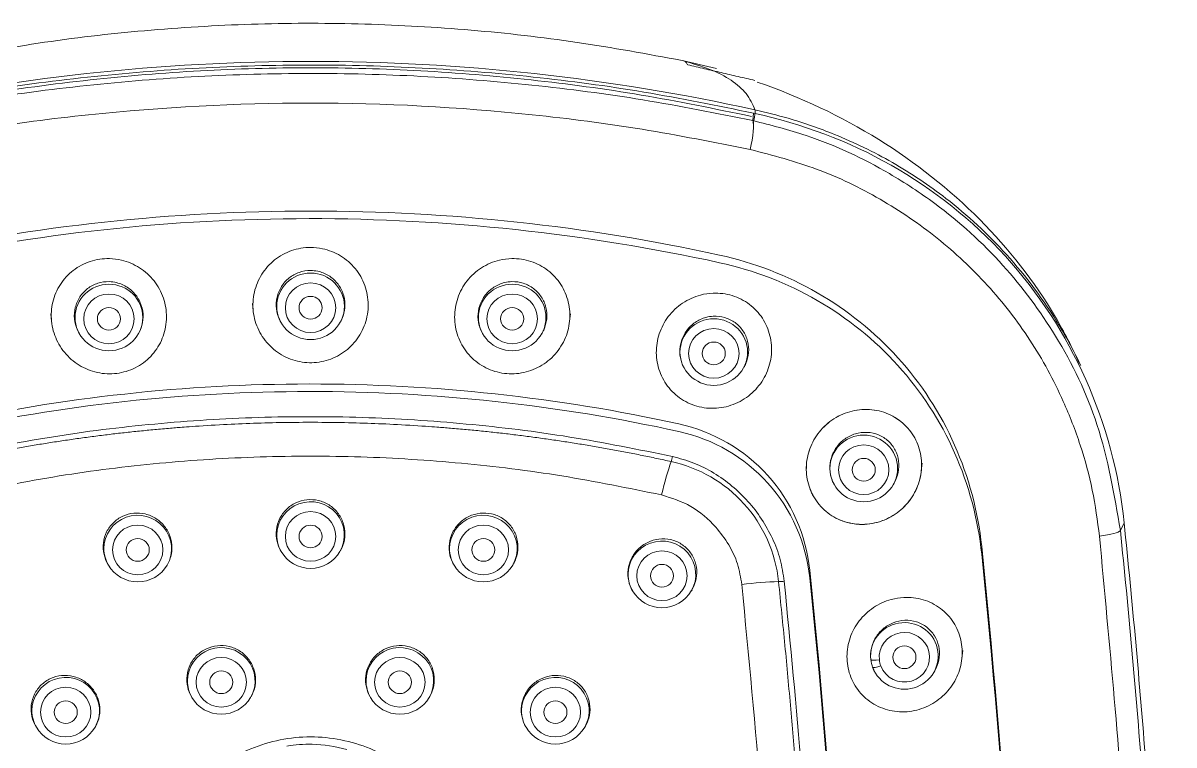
# Model space of a CAD drawing. Extents: x 0 to 3160, y 0 to 2315.
# Drawn here: x 1135.3 to 1175.26, y 1206.36 to 1231.42 of the extents above; entities that cross this region are included whole.
import ezdxf

# ---------------------------------------------------------------- set-up
doc = ezdxf.new("R2010")
doc.units = 0
doc.header["$LTSCALE"] = 10
doc.header["$MEASUREMENT"] = 0
doc.layers.add('1', color=7, linetype='CONTINUOUS')

msp = doc.modelspace()

# ---------------------------------------------------------------- linework, layer by layer
at = {"layer": '1', "color": 7, "linetype": 'Continuous', "lineweight": 13}
for p, q in [((1160.645, 1228.034), (1160.667, 1228.293)), ((1173.531, 1214.074), (1173.4, 1213.798)), ((1168.585, 1212.977), (1168.585, 1213.245)), ((1162.616, 1212.16), (1162.616, 1212.425))]:
    msp.add_line(p, q, dxfattribs=at)
at = {"layer": '1', "color": 7, "linetype": 'Continuous', "lineweight": 18}
for p, q in [((1143.269, 1221.69), (1143.295, 1221.431)), ((1136.266, 1221.328), (1136.293, 1221.068)), ((1154.278, 1221.069), (1154.304, 1221.329)), ((1144.252, 1221.036), (1144.266, 1221.013)), ((1146.305, 1221.013), (1146.318, 1221.036)), ((1137.247, 1220.659), (1137.266, 1220.625)), ((1139.305, 1220.625), (1139.313, 1220.64)), ((1151.257, 1220.64), (1151.266, 1220.625)), ((1153.305, 1220.625), (1153.324, 1220.659)), ((1158.262, 1219.433), (1158.266, 1219.426)), ((1160.305, 1219.426), (1160.33, 1219.47)), ((1166.489, 1215.879), (1166.516, 1216.145)), ((1163.469, 1215.392), (1163.472, 1215.386)), ((1165.511, 1215.386), (1165.545, 1215.444)), ((1144.252, 1213.094), (1144.266, 1213.07)), ((1146.305, 1213.07), (1146.318, 1213.094)), ((1138.247, 1212.636), (1138.266, 1212.603)), ((1140.305, 1212.603), (1140.314, 1212.62)), ((1150.256, 1212.62), (1150.266, 1212.603)), ((1152.305, 1212.603), (1152.324, 1212.637)), ((1156.46, 1211.716), (1156.466, 1211.706)), ((1158.505, 1211.706), (1158.53, 1211.749)), ((1167.9, 1209.37), (1167.926, 1209.636)), ((1166.921, 1208.877), (1166.954, 1208.933)), ((1141.149, 1208.039), (1141.166, 1208.009)), ((1143.205, 1208.009), (1143.217, 1208.03)), ((1147.354, 1208.03), (1147.366, 1208.009)), ((1149.405, 1208.009), (1149.422, 1208.039)), ((1135.744, 1207.009), (1135.766, 1206.971)), ((1137.805, 1206.971), (1137.813, 1206.986)), ((1152.757, 1206.987), (1152.766, 1206.971)), ((1154.805, 1206.971), (1154.827, 1207.01))]:
    msp.add_line(p, q, dxfattribs=at)
for centre, major_axis, ratio, start_param, end_param in [((1155.733, 1217.866), (2.483, 12.251), 0.113855, -0.131562, 0.019671), ((1160.645, 1228.12), (0.065, 0.293), 0.146248, 4.129305, 6.140432), ((1145.285, 1213.644), (-1.174, 0), 0.984808, 0.519148, 1.570797), ((1145.285, 1213.644), (1.174, 0), 0.984808, -1.570796, -0.519148), ((1139.285, 1213.177), (-1.174, 0), 0.984808, 0.519148, 1.570797), ((1139.285, 1213.177), (1.174, 0), 0.984808, -1.570796, -0.519148), ((1151.285, 1213.177), (-1.174, 0), 0.984808, 0.519148, 1.570797), ((1151.285, 1213.177), (1.174, 0), 0.984808, -1.570796, -0.519148), ((1157.485, 1212.279), (-1.174, 0), 0.984808, 0.519148, 1.570797), ((1157.485, 1212.279), (1.174, 0), 0.984808, -1.570796, -0.519148), ((1165.902, 1209.45), (1.174, 0), 0.984808, 3.494685, 9.535391), ((1165.032, 1209.36), (0.298, 0.034), 0.172587, 3.209397, 4.692927), ((1165.081, 1209.157), (0.281, 0.105), 0.162935, 3.16796, 4.65149), ((1142.185, 1208.583), (-1.174, 0), 0.984808, 0.519148, 1.570797), ((1142.185, 1208.583), (1.174, 0), 0.984808, -1.570796, -0.519148), ((1148.385, 1208.583), (-1.174, 0), 0.984808, 0.519148, 1.570797), ((1148.385, 1208.583), (1.174, 0), 0.984808, -1.570796, -0.519148), ((1136.785, 1207.545), (-1.174, 0), 0.984808, 0.519148, 1.570797), ((1136.785, 1207.545), (1.174, 0), 0.984808, -1.570796, -0.519148), ((1153.785, 1207.545), (-1.174, 0), 0.984808, 0.519148, 1.570797), ((1153.785, 1207.545), (1.174, 0), 0.984808, -1.570796, -0.519148)]:
    msp.add_ellipse(centre, major_axis=major_axis, ratio=ratio, start_param=start_param, end_param=end_param, dxfattribs=at)
at = {"layer": '1', "color": 7, "linetype": 'Continuous', "lineweight": 13}
for centre, major_axis, ratio, start_param, end_param in [((1160.4, 1227.098), (0.211, 0.977), 0.162505, 4.678825, 6.02335), ((1157.818, 1216.404), (0.065, 0.293), 0.145043, 3.964686, 4.639248), ((1157.719, 1214.824), (0.428, 1.954), 0.142852, 0.822746, 1.492097), ((1145.285, 1213.644), (-1.174, 0), 0.984808, 2.622445, 6.283185), ((1139.285, 1213.177), (-1.174, 0), 0.984808, 2.622445, 6.283185), ((1151.285, 1213.177), (-1.174, 0), 0.984808, 2.622445, 6.283185), ((1145.285, 1213.644), (-1.174, 0), 0.984808, 0, 0.519148), ((1172.409, 1213.713), (0.995, 0.101), 0.140694, -1.313752, -0.104857), ((1139.285, 1213.177), (-1.174, 0), 0.984808, 0, 0.519148), ((1151.285, 1213.177), (-1.174, 0), 0.984808, 0, 0.519148), ((1157.485, 1212.279), (-1.174, 0), 0.984808, 2.622445, 6.283185), ((1157.485, 1212.279), (-1.174, 0), 0.984808, 0, 0.519148), ((1160.555, 1211.695), (1.989, 0.207), 0.133353, 1.042687, 1.70783), ((1161.681, 1212.078), (0.298, 0.031), 0.134096, 4.184453, 4.863259), ((1165.902, 1209.403), (-0.875, 0), 0.984808, 0.353092, 6.393799), ((1142.185, 1208.583), (-1.174, 0), 0.984808, 2.622445, 6.283185), ((1148.385, 1208.583), (-1.174, 0), 0.984808, 2.622445, 6.283185), ((1136.785, 1207.545), (-1.174, 0), 0.984808, 2.622445, 6.283185), ((1153.785, 1207.545), (-1.174, 0), 0.984808, 2.622445, 6.283185), ((1142.185, 1208.583), (-1.174, 0), 0.984808, 0, 0.519148), ((1148.385, 1208.583), (-1.174, 0), 0.984808, 0, 0.519148), ((1136.785, 1207.545), (-1.174, 0), 0.984808, 0, 0.519148), ((1153.785, 1207.545), (-1.174, 0), 0.984808, 0, 0.519148)]:
    msp.add_ellipse(centre, major_axis=major_axis, ratio=ratio, start_param=start_param, end_param=end_param, dxfattribs=at)
at = {"layer": '1', "color": 7, "linetype": 'Continuous', "lineweight": 18}
for centre, major_axis in [((1138.285, 1221.199), (-1.174, 0)), ((1145.285, 1221.587), (-1.174, 0)), ((1152.285, 1221.199), (-1.174, 0)), ((1145.285, 1221.539), (0.4, 0)), ((1138.285, 1221.151), (0.4, 0)), ((1152.285, 1221.151), (-0.4, 0)), ((1159.285, 1219.999), (-1.174, 0)), ((1159.285, 1219.952), (-0.4, 0)), ((1164.491, 1215.959), (-1.174, 0)), ((1164.491, 1215.912), (-0.4, 0)), ((1145.285, 1213.597), (-0.4, 0)), ((1139.285, 1213.13), (0.4, 0)), ((1151.285, 1213.13), (-0.4, 0)), ((1157.485, 1212.232), (-0.4, 0)), ((1165.902, 1209.403), (-0.4, 0)), ((1142.185, 1208.535), (0.4, 0)), ((1148.385, 1208.535), (-0.4, 0)), ((1136.785, 1207.497), (0.4, 0)), ((1153.785, 1207.497), (-0.4, 0))]:
    msp.add_ellipse(centre, major_axis=major_axis, ratio=0.984808, dxfattribs=at)
at = {"layer": '1', "color": 7, "linetype": 'Continuous', "lineweight": 13}
for centre in [(1145.285, 1221.539), (1138.285, 1221.151), (1152.285, 1221.151), (1159.285, 1219.952), (1164.491, 1215.912), (1145.285, 1213.597), (1139.285, 1213.13), (1151.285, 1213.13), (1157.485, 1212.232), (1142.185, 1208.535), (1148.385, 1208.535), (1136.785, 1207.497), (1153.785, 1207.497)]:
    msp.add_ellipse(centre, major_axis=(0.875, 0), ratio=0.984808, dxfattribs=at)
at = {"layer": '1', "color": 7, "linetype": 'Continuous', "lineweight": 18}
for points, knots in [([(1158.187, 1230.12), (1156.974, 1230.345), (1154.55, 1230.794), (1150.866, 1231.205), (1147.169, 1231.421), (1143.459, 1231.423), (1139.748, 1231.207), (1136.044, 1230.796), (1133.607, 1230.346), (1132.388, 1230.121)], [0, 0, 0, 0, 0.142917, 0.285499, 0.427782, 0.569979, 0.712989, 0.856507, 1, 1, 1, 1]), ([(1129.856, 1228.408), (1134.862, 1229.515), (1140.116, 1230.092), (1150.465, 1230.091), (1155.68, 1229.521), (1160.715, 1228.408)], [0, 0, 0, 0, 0.5, 0.5, 1, 1, 1, 1]), ([(1160.667, 1228.293), (1159.4, 1228.551), (1156.874, 1229.067), (1153.027, 1229.578), (1149.164, 1229.894), (1145.288, 1229.998), (1141.405, 1229.893), (1137.531, 1229.574), (1133.683, 1229.063), (1131.163, 1228.549), (1129.904, 1228.293)], [0, 0, 0, 0, 0.125753, 0.250834, 0.375449, 0.499809, 0.624508, 0.749728, 0.875039, 1, 1, 1, 1]), ([(1129.978, 1228.182), (1131.249, 1228.443), (1133.777, 1228.961), (1137.615, 1229.478), (1141.45, 1229.797), (1145.285, 1229.902), (1149.121, 1229.797), (1152.955, 1229.478), (1156.794, 1228.961), (1159.321, 1228.443), (1160.593, 1228.182)], [0, 0, 0, 0, 0.126922, 0.252204, 0.37638, 0.5, 0.62362, 0.747796, 0.873078, 1, 1, 1, 1]), ([(1171.974, 1219.611), (1171.723, 1220.164), (1170.777, 1221.997), (1168.592, 1224.771), (1165.06, 1227.545), (1162.301, 1228.852), (1160.793, 1229.37)], [0, 0, 0, 0, 0.115613, 0.397684, 0.694065, 1, 1, 1, 1]), ([(1160.645, 1228.034), (1161.267, 1227.874), (1162.92, 1227.45), (1165.044, 1226.453), (1167.347, 1224.943), (1169.37, 1223.108), (1171.286, 1220.519), (1172.786, 1217.422), (1173.188, 1215.045), (1173.4, 1213.798)], [0, 0, 0, 0, 0.093716, 0.24921, 0.34225, 0.499168, 0.649639, 0.816167, 1, 1, 1, 1]), ([(1173.531, 1214.074), (1173.177, 1217.525), (1171.702, 1220.811), (1168.26, 1224.581), (1166.924, 1225.646), (1163.953, 1227.327), (1162.375, 1227.913), (1160.667, 1228.293)], [0, 0, 0, 0, 0.5, 0.5, 0.75, 0.75, 1, 1, 1, 1]), ([(1172.675, 1213.603), (1172.604, 1214.139), (1172.461, 1215.211), (1172.03, 1216.78), (1171.348, 1218.547), (1170.316, 1220.447), (1168.835, 1222.352), (1167.08, 1224.001), (1165.085, 1225.352), (1162.904, 1226.416), (1161.335, 1226.826), (1160.552, 1227.031)], [0, 0, 0, 0, 0.083096, 0.166337, 0.250704, 0.376105, 0.500956, 0.625352, 0.750098, 0.875155, 1, 1, 1, 1]), ([(1131.083, 1223.364), (1135.732, 1224.381), (1140.481, 1224.893), (1150.109, 1224.892), (1154.839, 1224.381), (1159.488, 1223.365)], [0, 0, 0, 0, 0.5, 0.5, 1, 1, 1, 1]), ([(1131.083, 1223.1), (1135.739, 1224.119), (1140.455, 1224.627), (1150.012, 1224.635), (1154.831, 1224.12), (1159.488, 1223.101)], [0, 0, 0, 0, 0.5, 0.5, 1, 1, 1, 1]), ([(1131.083, 1223.1), (1135.739, 1224.119), (1140.455, 1224.627), (1150.012, 1224.635), (1154.831, 1224.12), (1159.488, 1223.101)], [0, 0, 0, 0, 0.5, 0.5, 1, 1, 1, 1]), ([(1145.286, 1223.631), (1145.062, 1223.631), (1144.835, 1223.593), (1144.414, 1223.445), (1144.213, 1223.334), (1143.864, 1223.057), (1143.711, 1222.886), (1143.473, 1222.508), (1143.385, 1222.296), (1143.285, 1221.859), (1143.272, 1221.629), (1143.323, 1221.183), (1143.387, 1220.961), (1143.584, 1220.556), (1143.718, 1220.368), (1144.038, 1220.051), (1144.227, 1219.918), (1144.633, 1219.726), (1144.855, 1219.664), (1145.299, 1219.617), (1145.528, 1219.632), (1145.962, 1219.735), (1146.173, 1219.824), (1146.548, 1220.064), (1146.718, 1220.218), (1146.995, 1220.569), (1147.105, 1220.771), (1147.25, 1221.195), (1147.287, 1221.423), (1147.284, 1221.872), (1147.243, 1222.1), (1147.091, 1222.522), (1146.977, 1222.723), (1146.693, 1223.071), (1146.519, 1223.222), (1146.136, 1223.455), (1145.922, 1223.54), (1145.566, 1223.616), (1145.425, 1223.631), (1145.286, 1223.631)], [0, 0, 0, 0, 0.053484, 0.053484, 0.106964, 0.106964, 0.160502, 0.160502, 0.214184, 0.214184, 0.268039, 0.268039, 0.322032, 0.322032, 0.376044, 0.376044, 0.429919, 0.429919, 0.483548, 0.483548, 0.536951, 0.536951, 0.590281, 0.590281, 0.643737, 0.643737, 0.697439, 0.697439, 0.751367, 0.751367, 0.805389, 0.805389, 0.859352, 0.859352, 0.913159, 0.913159, 0.966795, 0.966795, 1, 1, 1, 1]), ([(1145.286, 1223.631), (1145.062, 1223.631), (1144.835, 1223.593), (1144.414, 1223.445), (1144.213, 1223.334), (1143.864, 1223.057), (1143.711, 1222.886), (1143.473, 1222.508), (1143.385, 1222.296), (1143.285, 1221.859), (1143.272, 1221.629), (1143.323, 1221.183), (1143.387, 1220.961), (1143.584, 1220.556), (1143.718, 1220.368), (1144.038, 1220.051), (1144.227, 1219.918), (1144.633, 1219.726), (1144.855, 1219.664), (1145.299, 1219.617), (1145.528, 1219.632), (1145.962, 1219.735), (1146.173, 1219.824), (1146.548, 1220.064), (1146.718, 1220.218), (1146.995, 1220.569), (1147.105, 1220.771), (1147.25, 1221.195), (1147.287, 1221.423), (1147.284, 1221.872), (1147.243, 1222.1), (1147.091, 1222.522), (1146.977, 1222.723), (1146.693, 1223.071), (1146.519, 1223.222), (1146.136, 1223.455), (1145.922, 1223.54), (1145.566, 1223.616), (1145.425, 1223.631), (1145.286, 1223.631)], [0, 0, 0, 0, 0.053484, 0.053484, 0.106964, 0.106964, 0.160502, 0.160502, 0.214184, 0.214184, 0.268039, 0.268039, 0.322032, 0.322032, 0.376044, 0.376044, 0.429919, 0.429919, 0.483548, 0.483548, 0.536951, 0.536951, 0.590281, 0.590281, 0.643737, 0.643737, 0.697439, 0.697439, 0.751367, 0.751367, 0.805389, 0.805389, 0.859352, 0.859352, 0.913159, 0.913159, 0.966795, 0.966795, 1, 1, 1, 1]), ([(1138.299, 1223.243), (1138.076, 1223.248), (1137.849, 1223.214), (1137.426, 1223.075), (1137.224, 1222.968), (1136.873, 1222.698), (1136.718, 1222.53), (1136.478, 1222.159), (1136.389, 1221.95), (1136.285, 1221.519), (1136.27, 1221.291), (1136.315, 1220.847), (1136.376, 1220.625), (1136.565, 1220.217), (1136.696, 1220.025), (1137.011, 1219.699), (1137.199, 1219.561), (1137.604, 1219.357), (1137.826, 1219.288), (1138.274, 1219.23), (1138.505, 1219.24), (1138.943, 1219.334), (1139.155, 1219.419), (1139.534, 1219.652), (1139.705, 1219.802), (1139.983, 1220.146), (1140.094, 1220.345), (1140.243, 1220.763), (1140.282, 1220.988), (1140.284, 1221.434), (1140.247, 1221.661), (1140.101, 1222.086), (1139.991, 1222.29), (1139.712, 1222.645), (1139.539, 1222.801), (1139.158, 1223.045), (1138.944, 1223.137), (1138.585, 1223.222), (1138.442, 1223.24), (1138.299, 1223.243)], [0, 0, 0, 0, 0.053463, 0.053463, 0.106939, 0.106939, 0.16024, 0.16024, 0.213445, 0.213445, 0.266776, 0.266776, 0.320431, 0.320431, 0.374467, 0.374467, 0.428741, 0.428741, 0.482963, 0.482963, 0.536865, 0.536865, 0.590363, 0.590363, 0.643588, 0.643588, 0.696785, 0.696785, 0.750175, 0.750175, 0.803861, 0.803861, 0.857819, 0.857819, 0.911933, 0.911933, 0.966049, 0.966049, 1, 1, 1, 1]), ([(1138.299, 1223.243), (1138.076, 1223.248), (1137.849, 1223.214), (1137.426, 1223.075), (1137.224, 1222.968), (1136.873, 1222.698), (1136.718, 1222.53), (1136.478, 1222.159), (1136.389, 1221.95), (1136.285, 1221.519), (1136.27, 1221.291), (1136.315, 1220.847), (1136.376, 1220.625), (1136.565, 1220.217), (1136.696, 1220.025), (1137.011, 1219.699), (1137.199, 1219.561), (1137.604, 1219.357), (1137.826, 1219.288), (1138.274, 1219.23), (1138.505, 1219.24), (1138.943, 1219.334), (1139.155, 1219.419), (1139.534, 1219.652), (1139.705, 1219.802), (1139.983, 1220.146), (1140.094, 1220.345), (1140.243, 1220.763), (1140.282, 1220.988), (1140.284, 1221.434), (1140.247, 1221.661), (1140.101, 1222.086), (1139.991, 1222.29), (1139.712, 1222.645), (1139.539, 1222.801), (1139.158, 1223.045), (1138.944, 1223.137), (1138.585, 1223.222), (1138.442, 1223.24), (1138.299, 1223.243)], [0, 0, 0, 0, 0.053463, 0.053463, 0.106939, 0.106939, 0.16024, 0.16024, 0.213445, 0.213445, 0.266776, 0.266776, 0.320431, 0.320431, 0.374467, 0.374467, 0.428741, 0.428741, 0.482963, 0.482963, 0.536865, 0.536865, 0.590363, 0.590363, 0.643588, 0.643588, 0.696785, 0.696785, 0.750175, 0.750175, 0.803861, 0.803861, 0.857819, 0.857819, 0.911933, 0.911933, 0.966049, 0.966049, 1, 1, 1, 1]), ([(1152.271, 1223.244), (1152.495, 1223.248), (1152.721, 1223.215), (1153.144, 1223.076), (1153.346, 1222.969), (1153.698, 1222.699), (1153.852, 1222.531), (1154.092, 1222.16), (1154.182, 1221.951), (1154.285, 1221.52), (1154.3, 1221.292), (1154.256, 1220.848), (1154.195, 1220.626), (1154.006, 1220.218), (1153.875, 1220.026), (1153.56, 1219.7), (1153.372, 1219.562), (1152.967, 1219.357), (1152.745, 1219.289), (1152.297, 1219.231), (1152.066, 1219.24), (1151.628, 1219.334), (1151.416, 1219.419), (1151.037, 1219.652), (1150.866, 1219.802), (1150.588, 1220.146), (1150.477, 1220.345), (1150.328, 1220.763), (1150.288, 1220.988), (1150.286, 1221.434), (1150.323, 1221.661), (1150.469, 1222.086), (1150.58, 1222.29), (1150.859, 1222.645), (1151.031, 1222.801), (1151.412, 1223.046), (1151.626, 1223.137), (1151.985, 1223.222), (1152.129, 1223.241), (1152.271, 1223.244)], [0, 0, 0, 0, 0.053464, 0.053464, 0.106941, 0.106941, 0.16024, 0.16024, 0.213442, 0.213442, 0.266768, 0.266768, 0.320419, 0.320419, 0.374455, 0.374455, 0.42873, 0.42873, 0.482957, 0.482957, 0.536865, 0.536865, 0.590366, 0.590366, 0.64359, 0.64359, 0.696783, 0.696783, 0.750168, 0.750168, 0.803851, 0.803851, 0.857807, 0.857807, 0.911922, 0.911922, 0.966042, 0.966042, 1, 1, 1, 1]), ([(1152.271, 1223.244), (1152.495, 1223.248), (1152.721, 1223.215), (1153.144, 1223.076), (1153.346, 1222.969), (1153.698, 1222.699), (1153.852, 1222.531), (1154.092, 1222.16), (1154.182, 1221.951), (1154.285, 1221.52), (1154.3, 1221.292), (1154.256, 1220.848), (1154.195, 1220.626), (1154.006, 1220.218), (1153.875, 1220.026), (1153.56, 1219.7), (1153.372, 1219.562), (1152.967, 1219.357), (1152.745, 1219.289), (1152.297, 1219.231), (1152.066, 1219.24), (1151.628, 1219.334), (1151.416, 1219.419), (1151.037, 1219.652), (1150.866, 1219.802), (1150.588, 1220.146), (1150.477, 1220.345), (1150.328, 1220.763), (1150.288, 1220.988), (1150.286, 1221.434), (1150.323, 1221.661), (1150.469, 1222.086), (1150.58, 1222.29), (1150.859, 1222.645), (1151.031, 1222.801), (1151.412, 1223.046), (1151.626, 1223.137), (1151.985, 1223.222), (1152.129, 1223.241), (1152.271, 1223.244)], [0, 0, 0, 0, 0.053464, 0.053464, 0.106941, 0.106941, 0.16024, 0.16024, 0.213442, 0.213442, 0.266768, 0.266768, 0.320419, 0.320419, 0.374455, 0.374455, 0.42873, 0.42873, 0.482957, 0.482957, 0.536865, 0.536865, 0.590366, 0.590366, 0.64359, 0.64359, 0.696783, 0.696783, 0.750168, 0.750168, 0.803851, 0.803851, 0.857807, 0.857807, 0.911922, 0.911922, 0.966042, 0.966042, 1, 1, 1, 1]), ([(1159.488, 1223.365), (1161.889, 1222.84), (1164.056, 1221.591), (1167.297, 1218.01), (1168.333, 1215.699), (1168.585, 1213.245)], [0, 0, 0, 0, 0.5, 0.5, 1, 1, 1, 1]), ([(1145.285, 1222.83), (1145.152, 1222.83), (1145.017, 1222.807), (1144.765, 1222.719), (1144.645, 1222.653), (1144.437, 1222.487), (1144.345, 1222.385), (1144.203, 1222.159), (1144.151, 1222.032), (1144.091, 1221.772), (1144.083, 1221.634), (1144.114, 1221.368), (1144.152, 1221.236), (1144.223, 1221.089), (1144.237, 1221.063), (1144.252, 1221.038)], [0, 0, 0, 0, 0.160228, 0.160228, 0.320444, 0.320444, 0.480871, 0.480871, 0.641759, 0.641759, 0.803156, 0.803156, 0.9649, 0.9649, 1, 1, 1, 1]), ([(1146.317, 1221.035), (1146.357, 1221.103), (1146.39, 1221.175), (1146.459, 1221.376), (1146.481, 1221.512), (1146.479, 1221.78), (1146.454, 1221.915), (1146.363, 1222.168), (1146.295, 1222.288), (1146.126, 1222.495), (1146.022, 1222.586), (1145.793, 1222.725), (1145.665, 1222.776), (1145.453, 1222.821), (1145.369, 1222.83), (1145.285, 1222.83)], [0, 0, 0, 0, 0.094085, 0.094085, 0.255474, 0.255474, 0.417171, 0.417171, 0.578764, 0.578764, 0.739943, 0.739943, 0.900607, 0.900607, 1, 1, 1, 1]), ([(1159.488, 1223.101), (1161.89, 1222.575), (1164.056, 1221.324), (1167.297, 1217.741), (1168.333, 1215.43), (1168.585, 1212.977)], [0, 0, 0, 0, 0.5, 0.5, 1, 1, 1, 1]), ([(1159.488, 1223.101), (1161.89, 1222.575), (1164.056, 1221.324), (1167.297, 1217.741), (1168.333, 1215.43), (1168.585, 1212.977)], [0, 0, 0, 0, 0.5, 0.5, 1, 1, 1, 1]), ([(1138.294, 1222.443), (1138.16, 1222.446), (1138.025, 1222.427), (1137.772, 1222.345), (1137.651, 1222.282), (1137.44, 1222.121), (1137.348, 1222.022), (1137.203, 1221.8), (1137.149, 1221.676), (1137.086, 1221.419), (1137.076, 1221.283), (1137.101, 1221.018), (1137.137, 1220.885), (1137.209, 1220.728), (1137.227, 1220.693), (1137.246, 1220.66)], [0, 0, 0, 0, 0.159154, 0.159154, 0.318345, 0.318345, 0.47697, 0.47697, 0.635348, 0.635348, 0.794134, 0.794134, 0.953863, 0.953863, 1, 1, 1, 1]), ([(1139.312, 1220.639), (1139.348, 1220.7), (1139.378, 1220.765), (1139.447, 1220.956), (1139.471, 1221.09), (1139.474, 1221.356), (1139.452, 1221.492), (1139.367, 1221.746), (1139.301, 1221.868), (1139.136, 1222.081), (1139.033, 1222.175), (1138.806, 1222.322), (1138.679, 1222.377), (1138.465, 1222.429), (1138.379, 1222.44), (1138.294, 1222.443)], [0, 0, 0, 0, 0.085676, 0.085676, 0.246578, 0.246578, 0.408348, 0.408348, 0.571014, 0.571014, 0.734264, 0.734264, 0.897589, 0.897589, 1, 1, 1, 1]), ([(1151.258, 1220.639), (1151.223, 1220.7), (1151.192, 1220.765), (1151.123, 1220.956), (1151.099, 1221.09), (1151.096, 1221.356), (1151.118, 1221.492), (1151.204, 1221.746), (1151.269, 1221.868), (1151.435, 1222.081), (1151.537, 1222.175), (1151.764, 1222.322), (1151.891, 1222.377), (1152.106, 1222.43), (1152.191, 1222.441), (1152.277, 1222.443)], [0, 0, 0, 0, 0.085544, 0.085544, 0.246454, 0.246454, 0.408233, 0.408233, 0.570916, 0.570916, 0.734194, 0.734194, 0.897554, 0.897554, 1, 1, 1, 1]), ([(1152.277, 1222.443), (1152.41, 1222.447), (1152.545, 1222.427), (1152.798, 1222.346), (1152.92, 1222.283), (1153.13, 1222.122), (1153.223, 1222.023), (1153.368, 1221.801), (1153.422, 1221.677), (1153.485, 1221.42), (1153.495, 1221.284), (1153.47, 1221.018), (1153.434, 1220.886), (1153.362, 1220.729), (1153.344, 1220.694), (1153.325, 1220.66)], [0, 0, 0, 0, 0.159135, 0.159135, 0.318309, 0.318309, 0.476908, 0.476908, 0.635252, 0.635252, 0.794002, 0.794002, 0.953697, 0.953697, 1, 1, 1, 1]), ([(1159.258, 1222.043), (1159.482, 1222.052), (1159.71, 1222.023), (1160.136, 1221.891), (1160.341, 1221.788), (1160.695, 1221.521), (1160.851, 1221.356), (1161.092, 1220.988), (1161.182, 1220.781), (1161.286, 1220.355), (1161.303, 1220.13), (1161.262, 1219.69), (1161.203, 1219.47), (1161.021, 1219.061), (1160.893, 1218.869), (1160.584, 1218.536), (1160.398, 1218.393), (1159.995, 1218.178), (1159.772, 1218.103), (1159.321, 1218.034), (1159.087, 1218.038), (1158.644, 1218.124), (1158.428, 1218.206), (1158.046, 1218.434), (1157.873, 1218.582), (1157.594, 1218.923), (1157.482, 1219.119), (1157.333, 1219.532), (1157.292, 1219.754), (1157.287, 1220.196), (1157.322, 1220.421), (1157.463, 1220.845), (1157.57, 1221.049), (1157.843, 1221.409), (1158.013, 1221.57), (1158.391, 1221.823), (1158.605, 1221.92), (1158.967, 1222.015), (1159.113, 1222.037), (1159.258, 1222.043)], [0, 0, 0, 0, 0.053843, 0.053843, 0.10772, 0.10772, 0.16108, 0.16108, 0.213848, 0.213848, 0.266428, 0.266428, 0.319346, 0.319346, 0.372995, 0.372995, 0.427427, 0.427427, 0.482296, 0.482296, 0.537029, 0.537029, 0.591143, 0.591143, 0.644499, 0.644499, 0.697318, 0.697318, 0.750014, 0.750014, 0.802993, 0.802993, 0.856513, 0.856513, 0.910631, 0.910631, 0.965194, 0.965194, 1, 1, 1, 1]), ([(1159.258, 1222.043), (1159.482, 1222.052), (1159.71, 1222.023), (1160.136, 1221.891), (1160.341, 1221.788), (1160.695, 1221.521), (1160.851, 1221.356), (1161.092, 1220.988), (1161.182, 1220.781), (1161.286, 1220.355), (1161.303, 1220.13), (1161.262, 1219.69), (1161.203, 1219.47), (1161.021, 1219.061), (1160.893, 1218.869), (1160.584, 1218.536), (1160.398, 1218.393), (1159.995, 1218.178), (1159.772, 1218.103), (1159.321, 1218.034), (1159.087, 1218.038), (1158.644, 1218.124), (1158.428, 1218.206), (1158.046, 1218.434), (1157.873, 1218.582), (1157.594, 1218.923), (1157.482, 1219.119), (1157.333, 1219.532), (1157.292, 1219.754), (1157.287, 1220.196), (1157.322, 1220.421), (1157.463, 1220.845), (1157.57, 1221.049), (1157.843, 1221.409), (1158.013, 1221.57), (1158.391, 1221.823), (1158.605, 1221.92), (1158.967, 1222.015), (1159.113, 1222.037), (1159.258, 1222.043)], [0, 0, 0, 0, 0.053843, 0.053843, 0.10772, 0.10772, 0.16108, 0.16108, 0.213848, 0.213848, 0.266428, 0.266428, 0.319346, 0.319346, 0.372995, 0.372995, 0.427427, 0.427427, 0.482296, 0.482296, 0.537029, 0.537029, 0.591143, 0.591143, 0.644499, 0.644499, 0.697318, 0.697318, 0.750014, 0.750014, 0.802993, 0.802993, 0.856513, 0.856513, 0.910631, 0.910631, 0.965194, 0.965194, 1, 1, 1, 1]), ([(1158.263, 1219.431), (1158.23, 1219.488), (1158.202, 1219.548), (1158.133, 1219.732), (1158.108, 1219.864), (1158.102, 1220.128), (1158.122, 1220.263), (1158.203, 1220.516), (1158.266, 1220.639), (1158.427, 1220.856), (1158.527, 1220.952), (1158.751, 1221.107), (1158.878, 1221.166), (1159.094, 1221.225), (1159.181, 1221.239), (1159.268, 1221.243)], [0, 0, 0, 0, 0.080203, 0.080203, 0.240292, 0.240292, 0.401127, 0.401127, 0.563661, 0.563661, 0.728176, 0.728176, 0.894196, 0.894196, 1, 1, 1, 1]), ([(1159.268, 1221.243), (1159.402, 1221.25), (1159.538, 1221.234), (1159.794, 1221.158), (1159.917, 1221.098), (1160.131, 1220.941), (1160.225, 1220.843), (1160.371, 1220.624), (1160.426, 1220.501), (1160.491, 1220.247), (1160.502, 1220.113), (1160.481, 1219.85), (1160.447, 1219.718), (1160.376, 1219.554), (1160.354, 1219.512), (1160.331, 1219.471)], [0, 0, 0, 0, 0.159403, 0.159403, 0.318911, 0.318911, 0.476744, 0.476744, 0.632851, 0.632851, 0.788443, 0.788443, 0.945015, 0.945015, 1, 1, 1, 1]), ([(1132.503, 1217.504), (1136.696, 1218.428), (1140.941, 1218.887), (1149.537, 1218.894), (1153.874, 1218.429), (1158.067, 1217.505)], [0, 0, 0, 0, 0.5, 0.5, 1, 1, 1, 1]), ([(1132.503, 1217.24), (1136.696, 1218.166), (1140.941, 1218.626), (1149.536, 1218.633), (1153.874, 1218.167), (1158.067, 1217.241)], [0, 0, 0, 0, 0.5, 0.5, 1, 1, 1, 1]), ([(1132.503, 1217.24), (1136.696, 1218.166), (1140.941, 1218.626), (1149.536, 1218.633), (1153.874, 1218.167), (1158.067, 1217.241)], [0, 0, 0, 0, 0.5, 0.5, 1, 1, 1, 1]), ([(1163.993, 1214.065), (1163.777, 1214.114), (1163.569, 1214.2), (1163.197, 1214.437), (1163.03, 1214.59), (1162.762, 1214.938), (1162.658, 1215.137), (1162.524, 1215.553), (1162.492, 1215.775), (1162.503, 1216.213), (1162.545, 1216.435), (1162.698, 1216.851), (1162.81, 1217.051), (1163.092, 1217.402), (1163.265, 1217.558), (1163.649, 1217.804), (1163.865, 1217.896), (1164.31, 1218.004), (1164.545, 1218.02), (1164.998, 1217.973), (1165.223, 1217.91), (1165.627, 1217.713), (1165.813, 1217.578), (1166.12, 1217.258), (1166.245, 1217.07), (1166.422, 1216.67), (1166.477, 1216.453), (1166.51, 1216.018), (1166.491, 1215.795), (1166.382, 1215.369), (1166.291, 1215.161), (1166.049, 1214.785), (1165.894, 1214.613), (1165.539, 1214.328), (1165.334, 1214.213), (1164.901, 1214.058), (1164.668, 1214.017), (1164.289, 1214.015), (1164.138, 1214.031), (1163.993, 1214.065)], [0, 0, 0, 0, 0.053377, 0.053377, 0.106804, 0.106804, 0.159504, 0.159504, 0.211688, 0.211688, 0.263986, 0.263986, 0.316931, 0.316931, 0.370813, 0.370813, 0.425592, 0.425592, 0.480879, 0.480879, 0.536028, 0.536028, 0.590375, 0.590375, 0.64357, 0.64357, 0.695808, 0.695808, 0.747754, 0.747754, 0.800223, 0.800223, 0.8538, 0.8538, 0.908561, 0.908561, 0.964011, 0.964011, 1, 1, 1, 1]), ([(1164.77, 1214.044), (1164.546, 1214.006), (1164.314, 1214.006), (1163.869, 1214.083), (1163.651, 1214.162), (1163.264, 1214.385), (1163.088, 1214.531), (1162.805, 1214.869), (1162.693, 1215.064), (1162.542, 1215.474), (1162.501, 1215.695), (1162.493, 1216.133), (1162.527, 1216.356), (1162.663, 1216.777), (1162.768, 1216.981), (1163.034, 1217.342), (1163.201, 1217.504), (1163.574, 1217.765), (1163.786, 1217.866), (1164.227, 1217.992), (1164.461, 1218.018), (1164.916, 1217.99), (1165.144, 1217.936), (1165.557, 1217.756), (1165.749, 1217.628), (1166.069, 1217.322), (1166.203, 1217.139), (1166.397, 1216.746), (1166.46, 1216.531), (1166.511, 1216.099), (1166.501, 1215.875), (1166.409, 1215.445), (1166.326, 1215.234), (1166.1, 1214.85), (1165.952, 1214.673), (1165.609, 1214.375), (1165.408, 1214.252), (1165.06, 1214.11), (1164.915, 1214.069), (1164.77, 1214.044)], [0, 0, 0, 0, 0.054617, 0.054617, 0.109286, 0.109286, 0.163138, 0.163138, 0.215942, 0.215942, 0.268155, 0.268155, 0.320406, 0.320406, 0.37325, 0.37325, 0.427012, 0.427012, 0.481695, 0.481695, 0.53695, 0.53695, 0.592154, 0.592154, 0.646624, 0.646624, 0.699959, 0.699959, 0.752284, 0.752284, 0.80422, 0.80422, 0.856585, 0.856585, 0.910011, 0.910011, 0.964643, 0.964643, 1, 1, 1, 1]), ([(1158.067, 1217.505), (1159.268, 1217.24), (1160.353, 1216.61), (1161.974, 1214.809), (1162.49, 1213.651), (1162.616, 1212.425)], [0, 0, 0, 0, 0.5, 0.5, 1, 1, 1, 1]), ([(1158.067, 1217.241), (1159.269, 1216.976), (1160.353, 1216.346), (1161.974, 1214.544), (1162.49, 1213.386), (1162.616, 1212.16)], [0, 0, 0, 0, 0.5, 0.5, 1, 1, 1, 1]), ([(1158.067, 1217.241), (1159.269, 1216.976), (1160.353, 1216.346), (1161.974, 1214.544), (1162.49, 1213.386), (1162.616, 1212.16)], [0, 0, 0, 0, 0.5, 0.5, 1, 1, 1, 1]), ([(1163.469, 1215.391), (1163.438, 1215.444), (1163.412, 1215.5), (1163.343, 1215.678), (1163.317, 1215.81), (1163.309, 1216.071), (1163.327, 1216.205), (1163.405, 1216.458), (1163.466, 1216.581), (1163.623, 1216.799), (1163.721, 1216.898), (1163.942, 1217.057), (1164.068, 1217.12), (1164.331, 1217.199), (1164.471, 1217.217), (1164.745, 1217.204), (1164.882, 1217.174), (1165.131, 1217.069), (1165.247, 1216.995), (1165.442, 1216.814), (1165.524, 1216.705), (1165.643, 1216.472), (1165.683, 1216.344), (1165.718, 1216.085), (1165.713, 1215.951), (1165.662, 1215.693), (1165.614, 1215.566), (1165.547, 1215.449), (1165.547, 1215.448), (1165.546, 1215.446)], [0, 0, 0, 0, 0.036819, 0.036819, 0.115207, 0.115207, 0.193548, 0.193548, 0.272773, 0.272773, 0.353459, 0.353459, 0.43563, 0.43563, 0.518718, 0.518718, 0.601711, 0.601711, 0.683555, 0.683555, 0.763671, 0.763671, 0.842285, 0.842285, 0.92032, 0.92032, 0.998959, 0.998959, 1, 1, 1, 1]), ([(1157.474, 1215.039), (1156.323, 1215.273), (1154.03, 1215.74), (1150.536, 1216.171), (1147.035, 1216.394), (1143.529, 1216.394), (1140.03, 1216.17), (1136.538, 1215.739), (1134.247, 1215.272), (1133.096, 1215.038)], [0, 0, 0, 0, 0.144213, 0.287043, 0.429157, 0.571149, 0.713154, 0.85585, 1, 1, 1, 1]), ([(1157.856, 1216.373), (1158.102, 1216.306), (1158.601, 1216.17), (1159.522, 1215.696), (1160.529, 1214.865), (1161.245, 1213.774), (1161.613, 1212.806), (1161.691, 1212.296), (1161.73, 1212.043)], [0, 0, 0, 0, 0.123643, 0.249975, 0.500435, 0.750586, 0.876701, 1, 1, 1, 1]), ([(1144.252, 1213.094), (1144.193, 1213.197), (1144.148, 1213.31), (1144.092, 1213.556), (1144.084, 1213.693), (1144.115, 1213.957), (1144.154, 1214.089), (1144.271, 1214.328), (1144.351, 1214.439), (1144.541, 1214.626), (1144.653, 1214.705), (1144.895, 1214.819), (1145.027, 1214.855), (1145.292, 1214.883), (1145.429, 1214.875), (1145.689, 1214.814), (1145.816, 1214.761), (1146.04, 1214.618), (1146.142, 1214.526), (1146.307, 1214.317), (1146.372, 1214.197), (1146.458, 1213.946), (1146.48, 1213.811), (1146.477, 1213.545), (1146.453, 1213.41), (1146.384, 1213.22), (1146.354, 1213.157), (1146.319, 1213.096)], [0, 0, 0, 0, 0.071972, 0.071972, 0.152673, 0.152673, 0.233401, 0.233401, 0.314069, 0.314069, 0.394632, 0.394632, 0.475094, 0.475094, 0.555491, 0.555491, 0.635872, 0.635872, 0.716284, 0.716284, 0.796771, 0.796771, 0.877363, 0.877363, 0.958052, 0.958052, 1, 1, 1, 1]), ([(1138.247, 1212.636), (1138.187, 1212.74), (1138.141, 1212.855), (1138.085, 1213.103), (1138.078, 1213.24), (1138.109, 1213.504), (1138.147, 1213.635), (1138.264, 1213.873), (1138.344, 1213.983), (1138.533, 1214.167), (1138.645, 1214.244), (1138.885, 1214.355), (1139.017, 1214.391), (1139.282, 1214.417), (1139.419, 1214.408), (1139.679, 1214.345), (1139.806, 1214.291), (1140.032, 1214.146), (1140.134, 1214.053), (1140.3, 1213.842), (1140.366, 1213.721), (1140.452, 1213.468), (1140.474, 1213.332), (1140.471, 1213.065), (1140.447, 1212.931), (1140.378, 1212.742), (1140.349, 1212.681), (1140.315, 1212.622)], [0, 0, 0, 0, 0.072706, 0.072706, 0.153576, 0.153576, 0.234116, 0.234116, 0.314349, 0.314349, 0.394445, 0.394445, 0.474617, 0.474617, 0.555015, 0.555015, 0.635682, 0.635682, 0.716554, 0.716554, 0.797501, 0.797501, 0.878375, 0.878375, 0.959052, 0.959052, 1, 1, 1, 1]), ([(1150.257, 1212.62), (1150.197, 1212.723), (1150.152, 1212.836), (1150.097, 1213.081), (1150.09, 1213.217), (1150.121, 1213.481), (1150.16, 1213.612), (1150.277, 1213.853), (1150.357, 1213.964), (1150.548, 1214.154), (1150.661, 1214.233), (1150.903, 1214.35), (1151.036, 1214.388), (1151.303, 1214.418), (1151.441, 1214.41), (1151.701, 1214.351), (1151.828, 1214.298), (1152.052, 1214.156), (1152.153, 1214.065), (1152.317, 1213.857), (1152.381, 1213.738), (1152.466, 1213.488), (1152.487, 1213.354), (1152.484, 1213.089), (1152.459, 1212.954), (1152.39, 1212.764), (1152.36, 1212.699), (1152.325, 1212.638)], [0, 0, 0, 0, 0.072095, 0.072095, 0.152341, 0.152341, 0.232831, 0.232831, 0.31357, 0.31357, 0.394479, 0.394479, 0.475425, 0.475425, 0.556256, 0.556256, 0.636853, 0.636853, 0.717177, 0.717177, 0.797302, 0.797302, 0.877409, 0.877409, 0.957712, 0.957712, 1, 1, 1, 1]), ([(1173.608, 1148.562), (1173.884, 1151.244), (1174.125, 1153.903), (1174.54, 1159.264), (1174.712, 1161.956), (1175.125, 1170.062), (1175.261, 1175.512), (1175.251, 1186.467), (1175.105, 1191.964), (1174.674, 1200.236), (1174.495, 1202.999), (1174.066, 1208.533), (1173.816, 1211.31), (1173.531, 1214.074)], [0, 0, 0, 0, 0.125, 0.125, 0.25, 0.25, 0.5, 0.5, 0.75, 0.75, 0.875, 0.875, 1, 1, 1, 1]), ([(1156.46, 1211.715), (1156.4, 1211.82), (1156.355, 1211.935), (1156.302, 1212.181), (1156.296, 1212.316), (1156.328, 1212.579), (1156.367, 1212.709), (1156.485, 1212.949), (1156.565, 1213.061), (1156.755, 1213.251), (1156.868, 1213.332), (1157.112, 1213.451), (1157.245, 1213.49), (1157.514, 1213.523), (1157.653, 1213.516), (1157.915, 1213.458), (1158.042, 1213.405), (1158.267, 1213.263), (1158.368, 1213.172), (1158.53, 1212.964), (1158.593, 1212.845), (1158.676, 1212.595), (1158.696, 1212.462), (1158.691, 1212.199), (1158.665, 1212.065), (1158.596, 1211.876), (1158.566, 1211.812), (1158.531, 1211.751)], [0, 0, 0, 0, 0.073127, 0.073127, 0.152659, 0.152659, 0.232489, 0.232489, 0.312916, 0.312916, 0.394011, 0.394011, 0.475595, 0.475595, 0.557282, 0.557282, 0.638614, 0.638614, 0.719247, 0.719247, 0.799133, 0.799133, 0.878574, 0.878574, 0.958101, 0.958101, 1, 1, 1, 1]), ([(1165.877, 1211.48), (1166.104, 1211.492), (1166.335, 1211.465), (1166.766, 1211.336), (1166.972, 1211.232), (1167.329, 1210.965), (1167.485, 1210.798), (1167.723, 1210.428), (1167.811, 1210.221), (1167.909, 1209.796), (1167.922, 1209.574), (1167.875, 1209.14), (1167.815, 1208.924), (1167.631, 1208.524), (1167.503, 1208.335), (1167.197, 1208.007), (1167.014, 1207.865), (1166.613, 1207.648), (1166.39, 1207.571), (1165.938, 1207.497), (1165.702, 1207.499), (1165.254, 1207.581), (1165.035, 1207.662), (1164.649, 1207.891), (1164.476, 1208.04), (1164.197, 1208.383), (1164.088, 1208.58), (1163.944, 1208.992), (1163.907, 1209.213), (1163.909, 1209.65), (1163.947, 1209.871), (1164.09, 1210.288), (1164.198, 1210.488), (1164.47, 1210.843), (1164.639, 1211.001), (1165.014, 1211.254), (1165.227, 1211.352), (1165.587, 1211.449), (1165.732, 1211.473), (1165.877, 1211.48)], [0, 0, 0, 0, 0.05489, 0.05489, 0.109829, 0.109829, 0.163989, 0.163989, 0.216879, 0.216879, 0.268856, 0.268856, 0.320724, 0.320724, 0.373336, 0.373336, 0.427198, 0.427198, 0.48224, 0.48224, 0.537829, 0.537829, 0.593076, 0.593076, 0.647311, 0.647311, 0.700381, 0.700381, 0.752642, 0.752642, 0.804715, 0.804715, 0.857231, 0.857231, 0.910644, 0.910644, 0.965099, 0.965099, 1, 1, 1, 1]), ([(1165.877, 1211.48), (1166.104, 1211.492), (1166.335, 1211.465), (1166.766, 1211.336), (1166.972, 1211.232), (1167.329, 1210.965), (1167.485, 1210.798), (1167.723, 1210.428), (1167.811, 1210.221), (1167.909, 1209.796), (1167.922, 1209.574), (1167.875, 1209.14), (1167.815, 1208.924), (1167.631, 1208.524), (1167.503, 1208.335), (1167.197, 1208.007), (1167.014, 1207.865), (1166.613, 1207.648), (1166.39, 1207.571), (1165.938, 1207.497), (1165.702, 1207.499), (1165.254, 1207.581), (1165.035, 1207.662), (1164.649, 1207.891), (1164.476, 1208.04), (1164.197, 1208.383), (1164.088, 1208.58), (1163.944, 1208.992), (1163.907, 1209.213), (1163.909, 1209.65), (1163.947, 1209.871), (1164.09, 1210.288), (1164.198, 1210.488), (1164.47, 1210.843), (1164.639, 1211.001), (1165.014, 1211.254), (1165.227, 1211.352), (1165.587, 1211.449), (1165.732, 1211.473), (1165.877, 1211.48)], [0, 0, 0, 0, 0.05489, 0.05489, 0.109829, 0.109829, 0.163989, 0.163989, 0.216879, 0.216879, 0.268856, 0.268856, 0.320724, 0.320724, 0.373336, 0.373336, 0.427198, 0.427198, 0.48224, 0.48224, 0.537829, 0.537829, 0.593076, 0.593076, 0.647311, 0.647311, 0.700381, 0.700381, 0.752642, 0.752642, 0.804715, 0.804715, 0.857231, 0.857231, 0.910644, 0.910644, 0.965099, 0.965099, 1, 1, 1, 1]), ([(1164.735, 1209.323), (1164.72, 1209.452), (1164.727, 1209.587), (1164.785, 1209.844), (1164.835, 1209.97), (1164.973, 1210.197), (1165.062, 1210.302), (1165.267, 1210.476), (1165.387, 1210.548), (1165.64, 1210.649), (1165.778, 1210.679), (1166.05, 1210.691), (1166.19, 1210.673), (1166.448, 1210.593), (1166.572, 1210.529), (1166.783, 1210.366), (1166.875, 1210.265), (1167.014, 1210.042), (1167.065, 1209.918), (1167.12, 1209.664), (1167.127, 1209.53), (1167.095, 1209.272), (1167.058, 1209.143), (1166.987, 1208.994), (1166.971, 1208.963), (1166.954, 1208.934)], [0, 0, 0, 0, 0.08706, 0.08706, 0.174056, 0.174056, 0.262165, 0.262165, 0.35211, 0.35211, 0.443659, 0.443659, 0.535887, 0.535887, 0.62747, 0.62747, 0.717281, 0.717281, 0.805003, 0.805003, 0.891314, 0.891314, 0.977533, 0.977533, 1, 1, 1, 1]), ([(1141.149, 1208.038), (1141.089, 1208.141), (1141.045, 1208.254), (1140.989, 1208.5), (1140.981, 1208.636), (1141.012, 1208.9), (1141.05, 1209.03), (1141.167, 1209.268), (1141.247, 1209.378), (1141.437, 1209.563), (1141.549, 1209.641), (1141.79, 1209.753), (1141.922, 1209.79), (1142.187, 1209.816), (1142.324, 1209.807), (1142.584, 1209.746), (1142.71, 1209.692), (1142.936, 1209.549), (1143.038, 1209.457), (1143.203, 1209.248), (1143.268, 1209.127), (1143.355, 1208.876), (1143.377, 1208.741), (1143.374, 1208.476), (1143.35, 1208.341), (1143.281, 1208.153), (1143.252, 1208.091), (1143.218, 1208.032)], [0, 0, 0, 0, 0.072084, 0.072084, 0.152838, 0.152838, 0.233461, 0.233461, 0.313951, 0.313951, 0.394372, 0.394372, 0.47481, 0.47481, 0.555326, 0.555326, 0.635939, 0.635939, 0.71663, 0.71663, 0.79736, 0.79736, 0.878084, 0.878084, 0.958759, 0.958759, 1, 1, 1, 1]), ([(1147.354, 1208.03), (1147.295, 1208.132), (1147.25, 1208.245), (1147.195, 1208.49), (1147.188, 1208.626), (1147.219, 1208.889), (1147.258, 1209.02), (1147.375, 1209.259), (1147.455, 1209.37), (1147.645, 1209.557), (1147.758, 1209.636), (1148, 1209.75), (1148.132, 1209.788), (1148.398, 1209.817), (1148.536, 1209.809), (1148.796, 1209.749), (1148.922, 1209.696), (1149.147, 1209.554), (1149.248, 1209.463), (1149.412, 1209.255), (1149.477, 1209.135), (1149.562, 1208.885), (1149.584, 1208.751), (1149.58, 1208.486), (1149.556, 1208.352), (1149.487, 1208.163), (1149.457, 1208.1), (1149.423, 1208.04)], [0, 0, 0, 0, 0.072014, 0.072014, 0.152529, 0.152529, 0.233142, 0.233142, 0.313832, 0.313832, 0.394562, 0.394562, 0.475287, 0.475287, 0.555961, 0.555961, 0.636549, 0.636549, 0.717038, 0.717038, 0.797459, 0.797459, 0.877885, 0.877885, 0.958404, 0.958404, 1, 1, 1, 1]), ([(1135.744, 1207.009), (1135.684, 1207.113), (1135.638, 1207.228), (1135.582, 1207.475), (1135.575, 1207.612), (1135.606, 1207.874), (1135.644, 1208.004), (1135.76, 1208.24), (1135.84, 1208.349), (1136.028, 1208.532), (1136.14, 1208.608), (1136.38, 1208.719), (1136.511, 1208.754), (1136.776, 1208.779), (1136.914, 1208.77), (1137.175, 1208.706), (1137.302, 1208.652), (1137.529, 1208.506), (1137.631, 1208.413), (1137.797, 1208.202), (1137.863, 1208.08), (1137.95, 1207.827), (1137.972, 1207.692), (1137.969, 1207.427), (1137.945, 1207.293), (1137.876, 1207.107), (1137.848, 1207.046), (1137.814, 1206.988)], [0, 0, 0, 0, 0.072788, 0.072788, 0.153476, 0.153476, 0.233736, 0.233736, 0.313761, 0.313761, 0.393845, 0.393845, 0.474232, 0.474232, 0.555006, 0.555006, 0.636077, 0.636077, 0.717247, 0.717247, 0.798299, 0.798299, 0.879075, 0.879075, 0.959526, 0.959526, 1, 1, 1, 1]), ([(1152.757, 1206.986), (1152.697, 1207.089), (1152.653, 1207.203), (1152.599, 1207.449), (1152.593, 1207.584), (1152.625, 1207.846), (1152.664, 1207.977), (1152.782, 1208.216), (1152.862, 1208.327), (1153.053, 1208.516), (1153.166, 1208.595), (1153.408, 1208.712), (1153.541, 1208.75), (1153.808, 1208.781), (1153.946, 1208.773), (1154.207, 1208.714), (1154.334, 1208.662), (1154.559, 1208.52), (1154.66, 1208.429), (1154.823, 1208.221), (1154.887, 1208.102), (1154.97, 1207.853), (1154.991, 1207.719), (1154.986, 1207.455), (1154.961, 1207.322), (1154.892, 1207.133), (1154.862, 1207.071), (1154.828, 1207.011)], [0, 0, 0, 0, 0.072706, 0.072706, 0.152802, 0.152802, 0.23305, 0.23305, 0.31359, 0.31359, 0.394455, 0.394455, 0.475563, 0.475563, 0.556733, 0.556733, 0.637742, 0.637742, 0.718407, 0.718407, 0.798683, 0.798683, 0.878713, 0.878713, 0.958774, 0.958774, 1, 1, 1, 1]), ([(1139.87, 1201.29), (1139.87, 1201.297), (1139.869, 1202.003), (1140.164, 1203.403), (1141.352, 1205.185), (1143.165, 1206.349), (1145.285, 1206.782), (1147.406, 1206.352), (1149.214, 1205.187), (1150.408, 1203.411), (1150.7, 1202.017), (1150.701, 1201.319)], [0, 0, 0, 0, 0.001364, 0.126139, 0.250842, 0.375845, 0.50098, 0.625676, 0.750502, 0.875212, 1, 1, 1, 1]), ([(1146.548, 1206.199), (1146.148, 1206.31), (1145.445, 1206.42), (1144.754, 1206.367), (1144.467, 1206.319)], [0, 0, 0, 0, 0.580175, 1, 1, 1, 1])]:
    msp.add_open_spline(points, degree=3, knots=knots, dxfattribs=at)
at = {"layer": '1', "color": 7, "linetype": 'Continuous', "lineweight": 13}
for points, knots in [([(1160.715, 1228.408), (1160.629, 1228.602), (1160.462, 1228.978), (1159.928, 1229.436), (1159.211, 1229.82), (1158.524, 1230.021), (1158.187, 1230.12)], [0, 0, 0, 0, 0.268766, 0.523986, 0.767164, 1, 1, 1, 1]), ([(1129.926, 1228.032), (1131.176, 1228.282), (1133.682, 1228.784), (1137.511, 1229.284), (1141.371, 1229.599), (1145.245, 1229.705), (1149.119, 1229.605), (1152.984, 1229.297), (1156.841, 1228.796), (1159.374, 1228.288), (1160.645, 1228.034)], [0, 0, 0, 0, 0.124436, 0.249312, 0.374219, 0.49876, 0.623131, 0.747967, 0.87351, 1, 1, 1, 1]), ([(1160.552, 1227.031), (1159.304, 1227.278), (1156.805, 1227.775), (1151.718, 1228.433), (1145.279, 1228.784), (1138.842, 1228.432), (1133.762, 1227.773), (1131.266, 1227.277), (1130.019, 1227.029)], [0, 0, 0, 0, 0.124968, 0.250284, 0.500308, 0.750033, 0.875142, 1, 1, 1, 1]), ([(1160.715, 1228.408), (1161.101, 1228.315), (1162.042, 1228.088), (1163.658, 1227.519), (1165.514, 1226.621), (1167.551, 1225.256), (1169.555, 1223.399), (1171.063, 1221.372), (1171.8, 1220.004), (1172.029, 1219.527)], [0, 0, 0, 0, 0.079073, 0.192985, 0.3436, 0.494261, 0.687141, 0.893556, 1, 1, 1, 1]), ([(1132.715, 1216.372), (1133.902, 1216.613), (1136.264, 1217.092), (1139.865, 1217.535), (1143.474, 1217.765), (1147.09, 1217.765), (1150.701, 1217.535), (1154.304, 1217.093), (1156.668, 1216.614), (1157.856, 1216.373)], [0, 0, 0, 0, 0.144122, 0.28681, 0.42883, 0.570855, 0.712988, 0.855817, 1, 1, 1, 1]), ([(1161.534, 1212.028), (1161.431, 1213.028), (1161, 1213.997), (1159.665, 1215.473), (1158.771, 1215.984), (1157.805, 1216.198)], [0, 0, 0, 0, 0.5, 0.5, 1, 1, 1, 1]), ([(1160.256, 1211.929), (1160.217, 1212.171), (1160.138, 1212.653), (1159.818, 1213.331), (1159.295, 1214.029), (1158.534, 1214.7), (1157.824, 1214.927), (1157.474, 1215.039)], [0, 0, 0, 0, 0.164139, 0.32861, 0.500918, 0.754565, 1, 1, 1, 1]), ([(1172.756, 1148.115), (1173.013, 1150.825), (1173.522, 1156.201), (1174.032, 1164.29), (1174.346, 1172.303), (1174.463, 1181.259), (1174.279, 1191.25), (1173.718, 1202.364), (1173.024, 1209.841), (1172.675, 1213.603)], [0, 0, 0, 0, 0.127045, 0.25202, 0.37503, 0.496181, 0.662126, 0.829978, 1, 1, 1, 1]), ([(1173.4, 1213.798), (1173.685, 1211.035), (1173.935, 1208.258), (1174.364, 1202.726), (1174.543, 1199.965), (1174.974, 1191.695), (1175.121, 1186.2), (1175.131, 1175.249), (1174.995, 1169.8), (1174.582, 1161.697), (1174.41, 1159.006), (1173.996, 1153.646), (1173.755, 1150.989), (1173.478, 1148.306)], [0, 0, 0, 0, 0.125, 0.125, 0.25, 0.25, 0.5, 0.5, 0.75, 0.75, 0.875, 0.875, 1, 1, 1, 1]), ([(1161.73, 1212.043), (1161.941, 1209.857), (1162.364, 1205.487), (1162.825, 1198.941), (1163.159, 1192.41), (1163.351, 1186.037), (1163.422, 1178.534), (1163.3, 1169.914), (1162.936, 1163.381), (1162.754, 1160.113)], [0, 0, 0, 0, 0.12501, 0.249946, 0.374868, 0.49984, 0.616679, 0.808195, 1, 1, 1, 1]), ([(1161.274, 1160.275), (1161.414, 1162.701), (1161.696, 1167.549), (1161.894, 1174.88), (1161.929, 1182.238), (1161.784, 1189.626), (1161.459, 1197.039), (1160.97, 1204.475), (1160.494, 1209.444), (1160.256, 1211.929)], [0, 0, 0, 0, 0.143283, 0.286267, 0.429047, 0.571718, 0.714373, 0.857104, 1, 1, 1, 1])]:
    msp.add_open_spline(points, degree=3, knots=knots, dxfattribs=at)
at = {"layer": '1', "color": 7, "linetype": 'Continuous', "lineweight": 18}
for points, degree in [([(1159.374, 1229.838), (1158.981, 1229.941), (1158.584, 1230.031), (1158.187, 1230.12)], 3), ([(1160.708, 1229.429), (1158.378, 1229.971)], 1), ([(1168.585, 1213.245), (1169.506, 1204.297), (1170.051, 1195.371), (1170.224, 1186.507)], 3), ([(1168.585, 1212.977), (1170.428, 1195.054), (1170.769, 1177.379), (1169.632, 1159.946)], 3), ([(1168.585, 1212.977), (1170.428, 1195.054), (1170.769, 1177.379), (1169.632, 1159.946)], 3), ([(1162.616, 1212.425), (1163.52, 1203.636), (1164.055, 1194.869), (1164.225, 1186.166)], 3), ([(1162.616, 1212.16), (1164.426, 1194.55), (1164.761, 1177.193), (1163.644, 1160.084)], 3), ([(1162.616, 1212.16), (1164.426, 1194.55), (1164.761, 1177.193), (1163.644, 1160.084)], 3), ([(1164.8, 1209.05), (1164.767, 1209.138), (1164.746, 1209.229), (1164.735, 1209.323)], 3), ([(1164.882, 1208.877), (1164.85, 1208.932), (1164.822, 1208.991), (1164.8, 1209.05)], 3)]:
    msp.add_open_spline(points, degree=degree, dxfattribs=at)
at = {"layer": '1', "color": 7, "linetype": 'Continuous', "lineweight": 13}
msp.add_rational_spline([(1157.805, 1216.198), (1153.735, 1217.098), (1149.496, 1217.56), (1141.069, 1217.56), (1136.841, 1217.098), (1132.765, 1216.197)], [0.991424734993, 0.99142168386, 0.991419911478, 0.991419911478, 0.991421673229, 0.991424801828], degree=3, knots=[0, 0, 0, 0, 0.5, 0.5, 1, 1, 1, 1], dxfattribs=at)
msp.add_rational_spline([(1162.558, 1160.134), (1163.665, 1177.109), (1163.329, 1194.554), (1161.534, 1212.028)], [0.991425687635, 0.991425822796, 0.991425780406, 0.991425554618], degree=3, dxfattribs=at)
msp.add_open_spline([(1165.032, 1209.308), (1165.04, 1209.238), (1165.056, 1209.17), (1165.081, 1209.105)], degree=3, dxfattribs=at)

doc.saveas('drawing.dxf')
